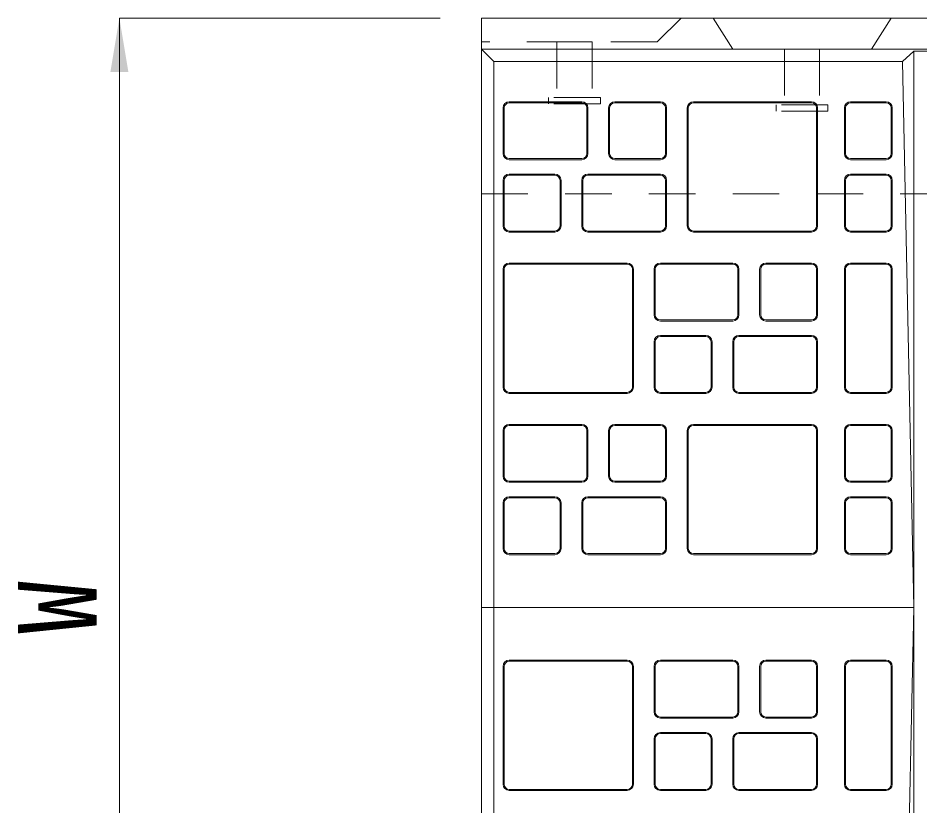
# Model space of a CAD drawing. Units: millimetres, scale not verified. Extents: x 63886 to 97934, y 3628 to 26930.
# Drawn here: x 78771.5 to 79207.5, y 9119.4 to 9500.4 of the extents above; entities that cross this region are included whole.
import ezdxf
from ezdxf.enums import TextEntityAlignment as Align

# ---------------------------------------------------------------- set-up
doc = ezdxf.new("R2010")
doc.units = ezdxf.units.MM
doc.header["$LTSCALE"] = 30
doc.linetypes.add('USER1', pattern=[1.35, 0.75, -0.6])
for name, color, linetype, lineweight in [('インサート', 3, 'USER1', 5), ('受枠', 3, 'USER1', 5), ('寸法線', 7, 'Continuous', 9), ('本体', 2, 'Continuous', 5), ('模様', 3, 'Continuous', 5)]:
    doc.layers.add(name, color=color, linetype=linetype, lineweight=lineweight)
doc.styles.add('ＭＳ ゴシック', font='')
doc.styles.get('ＭＳ ゴシック').set_extended_font_data('MS Gothic')

# ---------------------------------------------------------------- blocks, each defined once
blk = doc.blocks.new('filled_arrow')
at = {"color": 0, "linetype": 'Continuous', "lineweight": -2}
blk.add_solid([(7.5, 1.25), (0, 0), (7.5, -1.25)], dxfattribs=at)

msp = doc.modelspace()

# ---------------------------------------------------------------- linework, layer by layer
at = {"layer": 'インサート'}
for p, q in [((79049.02, 9488.87), (79032.02, 9488.87)), ((79032.02, 9488.87), (79032.02, 9461.87)), ((79049.02, 9488.87), (79049.02, 9461.87)), ((79142.02, 9485.37), (79142.02, 9458.37)), ((79159.02, 9485.37), (79159.02, 9458.37)), ((79053.02, 9461.87), (79028.02, 9461.87)), ((79028.02, 9461.87), (79028.02, 9458.87)), ((79053.02, 9461.87), (79053.02, 9458.87)), ((79053.02, 9458.87), (79028.02, 9458.87)), ((79163.02, 9458.37), (79138.02, 9458.37)), ((79138.02, 9458.37), (79138.02, 9455.37)), ((79163.02, 9458.37), (79163.02, 9455.37)), ((79163.02, 9455.37), (79138.02, 9455.37))]:
    msp.add_line(p, q, dxfattribs=at)
at = {"layer": '受枠', "linetype": 'Continuous'}
for q in [(79204.52, 8946.37), (79784.52, 9484.37)]:
    msp.add_line((79204.52, 9484.37), q, dxfattribs=at)
at = {"layer": '寸法線'}
for p, q in [((78820.52, 9500.37), (78820.52, 8930.37)), ((78975.52, 9500.37), (78820.52, 9500.37))]:
    msp.add_line(p, q, dxfattribs=at)
at = {"layer": '本体', "lineweight": 20}
for p, q in [((79993.52, 9500.37), (78995.52, 9500.37)), ((78995.52, 8930.37), (78995.52, 9500.37)), ((79993.52, 9485.37), (78995.52, 9485.37))]:
    msp.add_line(p, q, dxfattribs=at)
at = {"layer": '本体', "linetype": 'USER1'}
for q in [(79092.02, 9500.37), (78995.52, 9488.87)]:
    msp.add_line((79080.52, 9488.87), q, dxfattribs=at)
at = {"layer": '本体'}
for p, q in [((79107.52, 9500.37), (79117.02, 9485.37)), ((79184.02, 9485.37), (79193.52, 9500.37))]:
    msp.add_line(p, q, dxfattribs=at)
at = {"layer": '本体', "color": 7}
for p, q in [((78995.52, 9485.37), (79001.52, 9479.37)), ((79199.12, 9479.37), (79204.52, 9484.37)), ((79001.52, 8951.37), (79001.52, 9479.37)), ((79001.52, 9479.37), (79199.12, 9479.37)), ((79199.12, 9479.37), (79204.52, 9215.37)), ((78995.52, 9215.37), (79204.52, 9215.37)), ((79204.52, 9215.37), (79199.12, 8951.37))]:
    msp.add_line(p, q, dxfattribs=at)
at = {"layer": '本体', "linetype": 'USER1', "lineweight": 9}
msp.add_line((78995.52, 9415.37), (79993.52, 9415.37), dxfattribs=at)
at = {"layer": '模様'}
for p, q in [((79006.02, 9456.87), (79006.02, 9434.87)), ((79006.52, 9456.87), (79006.52, 9434.87)), ((79044.02, 9459.87), (79009.02, 9459.87)), ((79044.02, 9459.37), (79009.02, 9459.37)), ((79046.52, 9434.87), (79046.52, 9456.87)), ((79047.02, 9434.87), (79047.02, 9456.87)), ((79057.02, 9456.87), (79057.02, 9434.87)), ((79057.52, 9456.87), (79057.52, 9434.87)), ((79082.02, 9459.87), (79060.02, 9459.87)), ((79082.02, 9459.37), (79060.02, 9459.37)), ((79084.52, 9434.87), (79084.52, 9456.87)), ((79085.02, 9434.87), (79085.02, 9456.87)), ((79095.02, 9456.87), (79095.02, 9399.87)), ((79095.52, 9456.87), (79095.52, 9399.87)), ((79155.02, 9459.87), (79098.02, 9459.87)), ((79155.02, 9459.37), (79098.02, 9459.37)), ((79157.52, 9399.87), (79157.52, 9456.87)), ((79158.02, 9399.87), (79158.02, 9456.87)), ((79171.02, 9456.87), (79171.02, 9434.87)), ((79171.52, 9456.87), (79171.52, 9434.87)), ((79191.12, 9459.87), (79174.02, 9459.87)), ((79191.12, 9459.37), (79174.02, 9459.37)), ((79193.62, 9434.87), (79193.62, 9456.87)), ((79194.12, 9434.87), (79194.12, 9456.87)), ((79009.02, 9432.37), (79044.02, 9432.37)), ((79009.02, 9431.87), (79044.02, 9431.87)), ((79060.02, 9432.37), (79082.02, 9432.37)), ((79060.02, 9431.87), (79082.02, 9431.87)), ((79174.02, 9432.37), (79191.12, 9432.37)), ((79174.02, 9431.87), (79191.12, 9431.87)), ((79006.02, 9421.87), (79006.02, 9399.87)), ((79006.52, 9421.87), (79006.52, 9399.87)), ((79031.02, 9424.87), (79009.02, 9424.87)), ((79031.02, 9424.37), (79009.02, 9424.37)), ((79033.52, 9399.87), (79033.52, 9421.87)), ((79034.02, 9399.87), (79034.02, 9421.87)), ((79044.02, 9421.87), (79044.02, 9399.87)), ((79044.52, 9421.87), (79044.52, 9399.87)), ((79082.02, 9424.87), (79047.02, 9424.87)), ((79082.02, 9424.37), (79047.02, 9424.37)), ((79084.52, 9399.87), (79084.52, 9421.87)), ((79085.02, 9399.87), (79085.02, 9421.87)), ((79171.02, 9421.87), (79171.02, 9399.87)), ((79171.52, 9421.87), (79171.52, 9399.87)), ((79191.12, 9424.87), (79174.02, 9424.87)), ((79191.12, 9424.37), (79174.02, 9424.37)), ((79193.62, 9399.87), (79193.62, 9421.87)), ((79194.12, 9399.87), (79194.12, 9421.87)), ((79009.02, 9397.37), (79031.02, 9397.37)), ((79009.02, 9396.87), (79031.02, 9396.87)), ((79047.02, 9397.37), (79082.02, 9397.37)), ((79047.02, 9396.87), (79082.02, 9396.87)), ((79098.02, 9397.37), (79155.02, 9397.37)), ((79098.02, 9396.87), (79155.02, 9396.87)), ((79174.02, 9397.37), (79191.12, 9397.37)), ((79174.02, 9396.87), (79191.12, 9396.87)), ((79006.02, 9378.87), (79006.02, 9321.87)), ((79006.52, 9378.87), (79006.52, 9321.87)), ((79066.02, 9381.87), (79009.02, 9381.87)), ((79066.02, 9381.37), (79009.02, 9381.37)), ((79068.52, 9321.87), (79068.52, 9378.87)), ((79069.02, 9321.87), (79069.02, 9378.87)), ((79079.02, 9378.87), (79079.02, 9356.87)), ((79079.52, 9378.87), (79079.52, 9356.87)), ((79117.02, 9381.87), (79082.02, 9381.87)), ((79117.02, 9381.37), (79082.02, 9381.37)), ((79119.52, 9356.87), (79119.52, 9378.87)), ((79120.02, 9356.87), (79120.02, 9378.87)), ((79130.02, 9378.87), (79130.02, 9356.87)), ((79130.52, 9378.87), (79130.52, 9356.87)), ((79155.02, 9381.87), (79133.02, 9381.87)), ((79155.02, 9381.37), (79133.02, 9381.37)), ((79157.52, 9356.87), (79157.52, 9378.87)), ((79158.02, 9356.87), (79158.02, 9378.87)), ((79171.02, 9378.87), (79171.02, 9321.87)), ((79171.52, 9378.87), (79171.52, 9321.87)), ((79191.12, 9381.87), (79174.02, 9381.87)), ((79191.12, 9381.37), (79174.02, 9381.37)), ((79193.62, 9321.87), (79193.62, 9378.87)), ((79194.12, 9321.87), (79194.12, 9378.87)), ((79082.02, 9354.37), (79117.02, 9354.37)), ((79082.02, 9353.87), (79117.02, 9353.87)), ((79133.02, 9354.37), (79155.02, 9354.37)), ((79133.02, 9353.87), (79155.02, 9353.87)), ((79079.02, 9343.87), (79079.02, 9321.87)), ((79079.52, 9343.87), (79079.52, 9321.87)), ((79104.02, 9346.87), (79082.02, 9346.87)), ((79104.02, 9346.37), (79082.02, 9346.37)), ((79106.52, 9321.87), (79106.52, 9343.87)), ((79107.02, 9321.87), (79107.02, 9343.87)), ((79117.02, 9343.87), (79117.02, 9321.87)), ((79117.52, 9343.87), (79117.52, 9321.87)), ((79155.02, 9346.87), (79120.02, 9346.87)), ((79155.02, 9346.37), (79120.02, 9346.37)), ((79157.52, 9321.87), (79157.52, 9343.87)), ((79158.02, 9321.87), (79158.02, 9343.87)), ((79009.02, 9319.37), (79066.02, 9319.37)), ((79009.02, 9318.87), (79066.02, 9318.87)), ((79082.02, 9319.37), (79104.02, 9319.37)), ((79082.02, 9318.87), (79104.02, 9318.87)), ((79120.02, 9319.37), (79155.02, 9319.37)), ((79120.02, 9318.87), (79155.02, 9318.87)), ((79174.02, 9319.37), (79191.12, 9319.37)), ((79174.02, 9318.87), (79191.12, 9318.87)), ((79006.02, 9300.87), (79006.02, 9278.87)), ((79006.52, 9300.87), (79006.52, 9278.87)), ((79044.02, 9303.87), (79009.02, 9303.87)), ((79044.02, 9303.37), (79009.02, 9303.37)), ((79046.52, 9278.87), (79046.52, 9300.87)), ((79047.02, 9278.87), (79047.02, 9300.87)), ((79057.02, 9300.87), (79057.02, 9278.87)), ((79057.52, 9300.87), (79057.52, 9278.87)), ((79082.02, 9303.87), (79060.02, 9303.87)), ((79082.02, 9303.37), (79060.02, 9303.37)), ((79084.52, 9278.87), (79084.52, 9300.87)), ((79085.02, 9278.87), (79085.02, 9300.87)), ((79095.02, 9300.87), (79095.02, 9243.87)), ((79095.52, 9300.87), (79095.52, 9243.87)), ((79155.02, 9303.87), (79098.02, 9303.87)), ((79155.02, 9303.37), (79098.02, 9303.37)), ((79157.52, 9243.87), (79157.52, 9300.87)), ((79158.02, 9243.87), (79158.02, 9300.87)), ((79171.02, 9300.87), (79171.02, 9278.87)), ((79171.52, 9300.87), (79171.52, 9278.87)), ((79191.12, 9303.87), (79174.02, 9303.87)), ((79191.12, 9303.37), (79174.02, 9303.37)), ((79193.62, 9278.87), (79193.62, 9300.87)), ((79194.12, 9278.87), (79194.12, 9300.87)), ((79009.02, 9276.37), (79044.02, 9276.37)), ((79009.02, 9275.87), (79044.02, 9275.87)), ((79060.02, 9276.37), (79082.02, 9276.37)), ((79060.02, 9275.87), (79082.02, 9275.87)), ((79174.02, 9276.37), (79191.12, 9276.37)), ((79174.02, 9275.87), (79191.12, 9275.87)), ((79006.02, 9265.87), (79006.02, 9243.87)), ((79006.52, 9265.87), (79006.52, 9243.87)), ((79031.02, 9268.87), (79009.02, 9268.87)), ((79031.02, 9268.37), (79009.02, 9268.37)), ((79033.52, 9243.87), (79033.52, 9265.87)), ((79034.02, 9243.87), (79034.02, 9265.87)), ((79044.02, 9265.87), (79044.02, 9243.87)), ((79044.52, 9265.87), (79044.52, 9243.87)), ((79082.02, 9268.87), (79047.02, 9268.87)), ((79082.02, 9268.37), (79047.02, 9268.37)), ((79084.52, 9243.87), (79084.52, 9265.87)), ((79085.02, 9243.87), (79085.02, 9265.87)), ((79171.02, 9265.87), (79171.02, 9243.87)), ((79171.52, 9265.87), (79171.52, 9243.87)), ((79191.12, 9268.87), (79174.02, 9268.87)), ((79191.12, 9268.37), (79174.02, 9268.37)), ((79193.62, 9243.87), (79193.62, 9265.87)), ((79194.12, 9243.87), (79194.12, 9265.87)), ((79009.02, 9241.37), (79031.02, 9241.37)), ((79009.02, 9240.87), (79031.02, 9240.87)), ((79047.02, 9241.37), (79082.02, 9241.37)), ((79047.02, 9240.87), (79082.02, 9240.87)), ((79098.02, 9241.37), (79155.02, 9241.37)), ((79098.02, 9240.87), (79155.02, 9240.87)), ((79174.02, 9241.37), (79191.12, 9241.37)), ((79174.02, 9240.87), (79191.12, 9240.87)), ((79006.02, 9186.87), (79006.02, 9129.87)), ((79006.52, 9186.87), (79006.52, 9129.87)), ((79066.02, 9189.87), (79009.02, 9189.87)), ((79066.02, 9189.37), (79009.02, 9189.37)), ((79068.52, 9129.87), (79068.52, 9186.87)), ((79069.02, 9129.87), (79069.02, 9186.87)), ((79079.02, 9186.87), (79079.02, 9164.87)), ((79079.52, 9186.87), (79079.52, 9164.87)), ((79117.02, 9189.87), (79082.02, 9189.87)), ((79117.02, 9189.37), (79082.02, 9189.37)), ((79119.52, 9164.87), (79119.52, 9186.87)), ((79120.02, 9164.87), (79120.02, 9186.87)), ((79130.02, 9186.87), (79130.02, 9164.87)), ((79130.52, 9186.87), (79130.52, 9164.87)), ((79155.02, 9189.87), (79133.02, 9189.87)), ((79155.02, 9189.37), (79133.02, 9189.37)), ((79157.52, 9164.87), (79157.52, 9186.87)), ((79158.02, 9164.87), (79158.02, 9186.87)), ((79171.02, 9186.87), (79171.02, 9129.87)), ((79171.52, 9186.87), (79171.52, 9129.87)), ((79191.12, 9189.87), (79174.02, 9189.87)), ((79191.12, 9189.37), (79174.02, 9189.37)), ((79193.62, 9129.87), (79193.62, 9186.87)), ((79194.12, 9129.87), (79194.12, 9186.87)), ((79082.02, 9162.37), (79117.02, 9162.37)), ((79082.02, 9161.87), (79117.02, 9161.87)), ((79133.02, 9162.37), (79155.02, 9162.37)), ((79133.02, 9161.87), (79155.02, 9161.87)), ((79079.02, 9151.87), (79079.02, 9129.87)), ((79079.52, 9151.87), (79079.52, 9129.87)), ((79104.02, 9154.87), (79082.02, 9154.87)), ((79104.02, 9154.37), (79082.02, 9154.37)), ((79106.52, 9129.87), (79106.52, 9151.87)), ((79107.02, 9129.87), (79107.02, 9151.87)), ((79117.02, 9151.87), (79117.02, 9129.87)), ((79117.52, 9151.87), (79117.52, 9129.87)), ((79155.02, 9154.87), (79120.02, 9154.87)), ((79155.02, 9154.37), (79120.02, 9154.37)), ((79157.52, 9129.87), (79157.52, 9151.87)), ((79158.02, 9129.87), (79158.02, 9151.87)), ((79009.02, 9127.37), (79066.02, 9127.37)), ((79009.02, 9126.87), (79066.02, 9126.87)), ((79082.02, 9127.37), (79104.02, 9127.37)), ((79082.02, 9126.87), (79104.02, 9126.87)), ((79120.02, 9127.37), (79155.02, 9127.37)), ((79120.02, 9126.87), (79155.02, 9126.87)), ((79174.02, 9127.37), (79191.12, 9127.37)), ((79174.02, 9126.87), (79191.12, 9126.87))]:
    msp.add_line(p, q, dxfattribs=at)
for centre, radius, start, end in [((79009.02, 9456.87), 3, 90, 180), ((79009.02, 9456.87), 2.5, 90, 180), ((79044.02, 9456.87), 3, 0, 90), ((79044.02, 9456.87), 2.5, 0, 90), ((79060.02, 9456.87), 3, 90, 180), ((79060.02, 9456.87), 2.5, 90, 180), ((79082.02, 9456.87), 3, 0, 90), ((79082.02, 9456.87), 2.5, 0, 90), ((79098.02, 9456.87), 3, 90, 180), ((79098.02, 9456.87), 2.5, 90, 180), ((79155.02, 9456.87), 3, 0, 90), ((79155.02, 9456.87), 2.5, 0, 90), ((79174.02, 9456.87), 3, 90, 180), ((79174.02, 9456.87), 2.5, 90, 180), ((79191.12, 9456.87), 3, 0, 90), ((79191.12, 9456.87), 2.5, 0, 90), ((79009.02, 9434.87), 3, 180, 270), ((79009.02, 9434.87), 2.5, 180, 270), ((79044.02, 9434.87), 3, 270, 0), ((79044.02, 9434.87), 2.5, 270, 0), ((79060.02, 9434.87), 3, 180, 270), ((79060.02, 9434.87), 2.5, 180, 270), ((79082.02, 9434.87), 3, 270, 0), ((79082.02, 9434.87), 2.5, 270, 0), ((79174.02, 9434.87), 3, 180, 270), ((79174.02, 9434.87), 2.5, 180, 270), ((79191.12, 9434.87), 3, 270, 0), ((79191.12, 9434.87), 2.5, 270, 0), ((79009.02, 9421.87), 3, 90, 180), ((79009.02, 9421.87), 2.5, 90, 180), ((79031.02, 9421.87), 3, 0, 90), ((79031.02, 9421.87), 2.5, 0, 90), ((79047.02, 9421.87), 3, 90, 180), ((79047.02, 9421.87), 2.5, 90, 180), ((79082.02, 9421.87), 3, 0, 90), ((79082.02, 9421.87), 2.5, 0, 90), ((79174.02, 9421.87), 3, 90, 180), ((79174.02, 9421.87), 2.5, 90, 180), ((79191.12, 9421.87), 3, 0, 90), ((79191.12, 9421.87), 2.5, 0, 90), ((79009.02, 9399.87), 3, 180, 270), ((79009.02, 9399.87), 2.5, 180, 270), ((79031.02, 9399.87), 3, 270, 0), ((79031.02, 9399.87), 2.5, 270, 0), ((79047.02, 9399.87), 3, 180, 270), ((79047.02, 9399.87), 2.5, 180, 270), ((79082.02, 9399.87), 3, 270, 0), ((79082.02, 9399.87), 2.5, 270, 0), ((79098.02, 9399.87), 3, 180, 270), ((79098.02, 9399.87), 2.5, 180, 270), ((79155.02, 9399.87), 3, 270, 0), ((79155.02, 9399.87), 2.5, 270, 0), ((79174.02, 9399.87), 3, 180, 270), ((79174.02, 9399.87), 2.5, 180, 270), ((79191.12, 9399.87), 3, 270, 0), ((79191.12, 9399.87), 2.5, 270, 0), ((79009.02, 9378.87), 3, 90, 180), ((79009.02, 9378.87), 2.5, 90, 180), ((79066.02, 9378.87), 3, 0, 90), ((79066.02, 9378.87), 2.5, 0, 90), ((79082.02, 9378.87), 3, 90, 180), ((79082.02, 9378.87), 2.5, 90, 180), ((79117.02, 9378.87), 3, 0, 90), ((79117.02, 9378.87), 2.5, 0, 90), ((79133.02, 9378.87), 3, 90, 180), ((79133.02, 9378.87), 2.5, 90, 180), ((79155.02, 9378.87), 3, 0, 90), ((79155.02, 9378.87), 2.5, 0, 90), ((79174.02, 9378.87), 3, 90, 180), ((79174.02, 9378.87), 2.5, 90, 180), ((79191.12, 9378.87), 3, 0, 90), ((79191.12, 9378.87), 2.5, 0, 90), ((79082.02, 9356.87), 3, 180, 270), ((79082.02, 9356.87), 2.5, 180, 270), ((79117.02, 9356.87), 3, 270, 0), ((79117.02, 9356.87), 2.5, 270, 0), ((79133.02, 9356.87), 3, 180, 270), ((79133.02, 9356.87), 2.5, 180, 270), ((79155.02, 9356.87), 3, 270, 0), ((79155.02, 9356.87), 2.5, 270, 0), ((79082.02, 9343.87), 3, 90, 180), ((79082.02, 9343.87), 2.5, 90, 180), ((79104.02, 9343.87), 3, 0, 90), ((79104.02, 9343.87), 2.5, 0, 90), ((79120.02, 9343.87), 3, 90, 180), ((79120.02, 9343.87), 2.5, 90, 180), ((79155.02, 9343.87), 3, 0, 90), ((79155.02, 9343.87), 2.5, 0, 90), ((79009.02, 9321.87), 3, 180, 270), ((79009.02, 9321.87), 2.5, 180, 270), ((79066.02, 9321.87), 3, 270, 0), ((79066.02, 9321.87), 2.5, 270, 0), ((79082.02, 9321.87), 3, 180, 270), ((79082.02, 9321.87), 2.5, 180, 270), ((79104.02, 9321.87), 3, 270, 0), ((79104.02, 9321.87), 2.5, 270, 0), ((79120.02, 9321.87), 3, 180, 270), ((79120.02, 9321.87), 2.5, 180, 270), ((79155.02, 9321.87), 3, 270, 0), ((79155.02, 9321.87), 2.5, 270, 0), ((79174.02, 9321.87), 3, 180, 270), ((79174.02, 9321.87), 2.5, 180, 270), ((79191.12, 9321.87), 3, 270, 0), ((79191.12, 9321.87), 2.5, 270, 0), ((79009.02, 9300.87), 3, 90, 180), ((79009.02, 9300.87), 2.5, 90, 180), ((79044.02, 9300.87), 3, 0, 90), ((79044.02, 9300.87), 2.5, 0, 90), ((79060.02, 9300.87), 3, 90, 180), ((79060.02, 9300.87), 2.5, 90, 180), ((79082.02, 9300.87), 3, 0, 90), ((79082.02, 9300.87), 2.5, 0, 90), ((79098.02, 9300.87), 3, 90, 180), ((79098.02, 9300.87), 2.5, 90, 180), ((79155.02, 9300.87), 3, 0, 90), ((79155.02, 9300.87), 2.5, 0, 90), ((79174.02, 9300.87), 3, 90, 180), ((79174.02, 9300.87), 2.5, 90, 180), ((79191.12, 9300.87), 3, 0, 90), ((79191.12, 9300.87), 2.5, 0, 90), ((79009.02, 9278.87), 3, 180, 270), ((79009.02, 9278.87), 2.5, 180, 270), ((79044.02, 9278.87), 3, 270, 0), ((79044.02, 9278.87), 2.5, 270, 0), ((79060.02, 9278.87), 3, 180, 270), ((79060.02, 9278.87), 2.5, 180, 270), ((79082.02, 9278.87), 3, 270, 0), ((79082.02, 9278.87), 2.5, 270, 0), ((79174.02, 9278.87), 3, 180, 270), ((79174.02, 9278.87), 2.5, 180, 270), ((79191.12, 9278.87), 3, 270, 0), ((79191.12, 9278.87), 2.5, 270, 0), ((79009.02, 9265.87), 3, 90, 180), ((79009.02, 9265.87), 2.5, 90, 180), ((79031.02, 9265.87), 3, 0, 90), ((79031.02, 9265.87), 2.5, 0, 90), ((79047.02, 9265.87), 3, 90, 180), ((79047.02, 9265.87), 2.5, 90, 180), ((79082.02, 9265.87), 3, 0, 90), ((79082.02, 9265.87), 2.5, 0, 90), ((79174.02, 9265.87), 3, 90, 180), ((79174.02, 9265.87), 2.5, 90, 180), ((79191.12, 9265.87), 3, 0, 90), ((79191.12, 9265.87), 2.5, 0, 90), ((79009.02, 9243.87), 3, 180, 270), ((79009.02, 9243.87), 2.5, 180, 270), ((79031.02, 9243.87), 3, 270, 0), ((79031.02, 9243.87), 2.5, 270, 0), ((79047.02, 9243.87), 3, 180, 270), ((79047.02, 9243.87), 2.5, 180, 270), ((79082.02, 9243.87), 3, 270, 0), ((79082.02, 9243.87), 2.5, 270, 0), ((79098.02, 9243.87), 3, 180, 270), ((79098.02, 9243.87), 2.5, 180, 270), ((79155.02, 9243.87), 3, 270, 0), ((79155.02, 9243.87), 2.5, 270, 0), ((79174.02, 9243.87), 3, 180, 270), ((79174.02, 9243.87), 2.5, 180, 270), ((79191.12, 9243.87), 3, 270, 0), ((79191.12, 9243.87), 2.5, 270, 0), ((79009.02, 9186.87), 3, 90, 180), ((79009.02, 9186.87), 2.5, 90, 180), ((79066.02, 9186.87), 3, 0, 90), ((79066.02, 9186.87), 2.5, 0, 90), ((79082.02, 9186.87), 3, 90, 180), ((79082.02, 9186.87), 2.5, 90, 180), ((79117.02, 9186.87), 3, 0, 90), ((79117.02, 9186.87), 2.5, 0, 90), ((79133.02, 9186.87), 3, 90, 180), ((79133.02, 9186.87), 2.5, 90, 180), ((79155.02, 9186.87), 3, 0, 90), ((79155.02, 9186.87), 2.5, 0, 90), ((79174.02, 9186.87), 3, 90, 180), ((79174.02, 9186.87), 2.5, 90, 180), ((79191.12, 9186.87), 3, 0, 90), ((79191.12, 9186.87), 2.5, 0, 90), ((79082.02, 9164.87), 3, 180, 270), ((79082.02, 9164.87), 2.5, 180, 270), ((79117.02, 9164.87), 3, 270, 0), ((79117.02, 9164.87), 2.5, 270, 0), ((79133.02, 9164.87), 3, 180, 270), ((79133.02, 9164.87), 2.5, 180, 270), ((79155.02, 9164.87), 3, 270, 0), ((79155.02, 9164.87), 2.5, 270, 0), ((79082.02, 9151.87), 3, 90, 180), ((79082.02, 9151.87), 2.5, 90, 180), ((79104.02, 9151.87), 3, 0, 90), ((79104.02, 9151.87), 2.5, 0, 90), ((79120.02, 9151.87), 3, 90, 180), ((79120.02, 9151.87), 2.5, 90, 180), ((79155.02, 9151.87), 3, 0, 90), ((79155.02, 9151.87), 2.5, 0, 90), ((79009.02, 9129.87), 3, 180, 270), ((79009.02, 9129.87), 2.5, 180, 270), ((79066.02, 9129.87), 3, 270, 0), ((79066.02, 9129.87), 2.5, 270, 0), ((79082.02, 9129.87), 3, 180, 270), ((79082.02, 9129.87), 2.5, 180, 270), ((79104.02, 9129.87), 3, 270, 0), ((79104.02, 9129.87), 2.5, 270, 0), ((79120.02, 9129.87), 3, 180, 270), ((79120.02, 9129.87), 2.5, 180, 270), ((79155.02, 9129.87), 3, 270, 0), ((79155.02, 9129.87), 2.5, 270, 0), ((79174.02, 9129.87), 3, 180, 270), ((79174.02, 9129.87), 2.5, 180, 270), ((79191.12, 9129.87), 3, 270, 0), ((79191.12, 9129.87), 2.5, 270, 0)]:
    msp.add_arc(centre, radius, start, end, dxfattribs=at)

# ---------------------------------------------------------------- block references
at = {"layer": '寸法線', "xscale": 3.47, "yscale": 3.47, "rotation": 270}
msp.add_blockref('filled_arrow', (78820.52, 9500.37), dxfattribs=at)

# ---------------------------------------------------------------- texts
at = {"layer": '寸法線', "style": 'ＭＳ ゴシック'}
msp.add_text('W', height=37.98, rotation=90, dxfattribs=at).set_placement((78790.52, 9215.37), align=Align.MIDDLE_CENTER)

doc.saveas('drawing.dxf')
